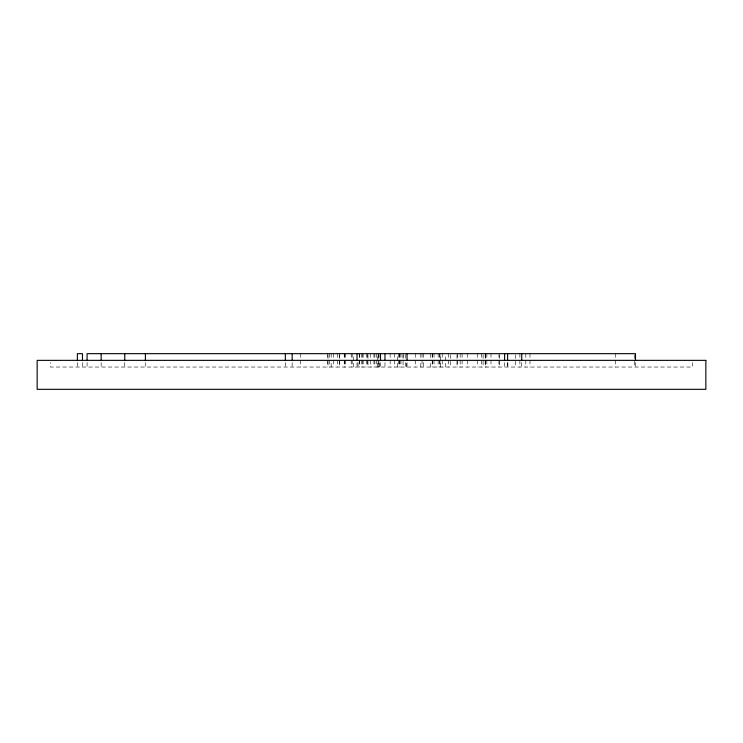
<?xml version="1.0" encoding="UTF-8"?>
<svg xmlns="http://www.w3.org/2000/svg" width="743" height="743" viewBox="0 0 743 743"><rect width="100%" height="100%" fill="white"/><g stroke="black" fill="none" stroke-linecap="round" stroke-linejoin="round"><path stroke-width="0.56" stroke-dasharray="3.71 2.79" d="M328.034 354.782L328.034 367.042M331.164 367.042L331.164 362.584M339.421 354.782L339.421 367.042M345.244 353.668L345.244 359.24M353.575 367.042L353.575 354.782M377.5 367.042L377.5 354.782M379.301 367.042L379.301 362.584M397.709 367.042L397.709 354.782M403.087 354.782L403.087 367.042M405.474 358.126L405.474 353.668M406.653 367.042L406.653 362.584M420.807 367.042L420.807 360.355M430.364 367.042L430.364 362.584M440.45 367.042L440.45 354.782M445.54 367.042L445.54 354.782M456.991 354.782L456.991 367.042M692.476 362.584L692.476 367.042L50.524 367.042L50.524 362.584M635.488 362.584L635.488 367.042M634.281 354.782L634.281 367.042M615.538 353.668L615.538 359.24M615.538 360.355L615.538 367.042M529.982 353.668L529.982 359.24M529.982 360.355L529.982 367.042M525.784 353.668L525.784 359.24M525.784 360.355L525.784 367.042M521.725 362.584L521.725 367.042M519.886 353.668L519.886 359.24M519.886 360.355L519.886 367.042M515.586 354.782L515.586 367.042M507.868 362.584L507.868 367.042M507.608 362.584L507.608 367.042M504.618 362.584L504.618 367.042M499.667 354.782L499.667 367.042M498.98 353.668L498.98 359.24M498.98 360.355L498.98 367.042M490.993 353.668L490.993 359.24M490.993 360.355L490.993 367.042M486.86 353.668L486.86 359.24M486.86 360.355L486.86 367.042M485.681 353.668L485.681 359.24M485.681 360.355L485.681 367.042M485.588 354.782L485.588 367.042M485.16 353.668L485.16 359.24M485.16 360.355L485.16 367.042M483.08 354.782L483.08 367.042M481.715 353.668L481.715 359.24M481.715 360.355L481.715 367.042M477.424 353.668L477.424 359.24M477.424 360.355L477.424 367.042M467.728 353.668L467.728 359.24M467.728 360.355L467.728 367.042M462.09 353.668L462.09 359.24M462.09 360.355L462.09 367.042M460.158 353.668L460.158 359.24M460.158 360.355L460.158 367.042M457.669 353.668L457.669 359.24M457.669 360.355L457.669 367.042M450.416 354.782L450.416 367.042M448.633 353.668L448.633 359.24M448.633 360.355L448.633 367.042M442.224 353.668L442.224 359.24M442.224 360.355L442.224 367.042M439.977 353.668L439.977 359.24M439.977 360.355L439.977 367.042M439.401 353.668L439.401 359.24M439.401 360.355L439.401 367.042M438.147 353.668L438.147 359.24M438.147 360.355L438.147 367.042M434.042 353.668L434.042 359.24M434.042 360.355L434.042 367.042M432.751 353.668L432.751 359.24M432.751 360.355L432.751 367.042M432.185 353.668L432.185 359.24M432.185 360.355L432.185 367.042M430.364 353.668L430.364 358.126M423.696 353.668L423.696 358.126M423.696 362.584L423.696 367.042M422.061 353.668L422.061 359.24M422.061 360.355L422.061 367.042M420.807 353.668L420.807 359.24M415.448 353.668L415.448 359.24M415.448 360.355L415.448 367.042M407.034 362.584L407.034 367.042M405.474 362.584L405.474 367.042M403.068 353.668L403.068 359.24M400.969 353.668L400.969 359.24M400.969 360.355L400.969 367.042M399.873 353.668L399.873 359.24M399.873 360.355L399.873 367.042M399.14 353.668L399.14 359.24M399.14 360.355L399.14 367.042M398.87 353.668L398.87 359.24M398.87 360.355L398.87 367.042M394.292 353.668L394.292 359.24M394.292 360.355L394.292 367.042M390.14 353.668L390.14 359.24M390.14 360.355L390.14 367.042M384.985 362.584L384.985 367.042M380.518 362.584L380.518 367.042M378.921 353.668L378.921 359.24M378.921 360.355L378.921 367.042M378.837 354.782L378.837 359.24M378.837 363.699L378.837 367.042M378.15 353.668L378.15 359.24M378.15 360.355L378.15 367.042M376.339 353.668L376.339 359.24M376.339 360.355L376.339 367.042M374.844 353.668L374.844 359.24M374.844 360.355L374.844 367.042M373.933 353.668L373.933 359.24M373.933 360.355L373.933 367.042M370.385 353.668L370.385 359.24M370.385 360.355L370.385 367.042M367.971 354.782L367.971 367.042M367.358 353.668L367.358 359.24M367.358 360.355L367.358 367.042M366.373 353.668L366.373 359.24M366.373 360.355L366.373 367.042M363.132 353.668L363.132 359.24M363.132 360.355L363.132 367.042M362.435 353.668L362.38 359.24M362.435 360.355L362.38 367.042M361.247 353.668L361.247 359.24M361.247 360.355L361.247 367.042M359.538 353.668L359.538 359.24M359.538 360.355L359.538 367.042M359.371 353.668L359.371 359.24M359.371 360.355L359.371 367.042M358.042 362.584L358.042 367.042M357.039 362.584L357.039 367.042M352.173 353.668L352.173 359.24M352.173 360.355L352.173 367.042M351.216 353.668L351.216 359.24M351.216 360.355L351.216 367.042M345.244 360.355L345.244 367.042M344.817 353.668L344.817 359.24M344.817 360.355L344.817 367.042M344.241 353.668L344.241 359.24M344.241 360.355L344.241 367.042M339.644 353.668L339.644 359.24M339.644 360.355L339.644 367.042M337.359 353.668L337.359 359.24M337.359 360.355L337.359 367.042M333.477 353.668L333.477 359.24M333.477 360.355L333.477 367.042M331.164 353.668L331.164 358.126M329.316 353.668L329.316 359.24M329.316 360.355L329.316 367.042M327.626 353.668L327.626 359.24M327.626 360.355L327.626 367.042M300.469 353.668L300.469 359.24M300.469 360.355L300.469 367.042M292.166 362.584L292.166 367.042M285.349 362.584L285.349 367.042M145.396 362.584L145.396 367.042M124.75 362.584L124.75 367.042M101.159 362.584L101.159 367.042M87.08 362.584L87.08 367.042M82.473 362.584L82.473 367.042M77.383 362.584L77.383 367.042"/><path stroke-width="1.11" d="M285.349 360.355L285.349 353.668M380.518 360.355L380.518 353.668M407.034 360.355L407.034 353.668M635.488 360.355L635.488 353.668L87.089 353.668L87.08 360.355M521.725 353.668L521.725 360.355M507.608 353.668L507.608 360.355M504.618 353.668L504.618 360.355M384.985 353.668L384.985 360.355M357.039 353.668L357.039 360.355M292.166 353.668L292.166 360.355M145.396 353.668L145.396 360.355M124.75 353.668L124.75 360.355M101.159 353.668L101.159 360.355M82.473 360.355L82.473 353.668L77.383 353.668L77.383 360.355M705.85 360.355L37.15 360.355L37.15 389.332L705.85 389.332L705.85 360.355"/></g></svg>
